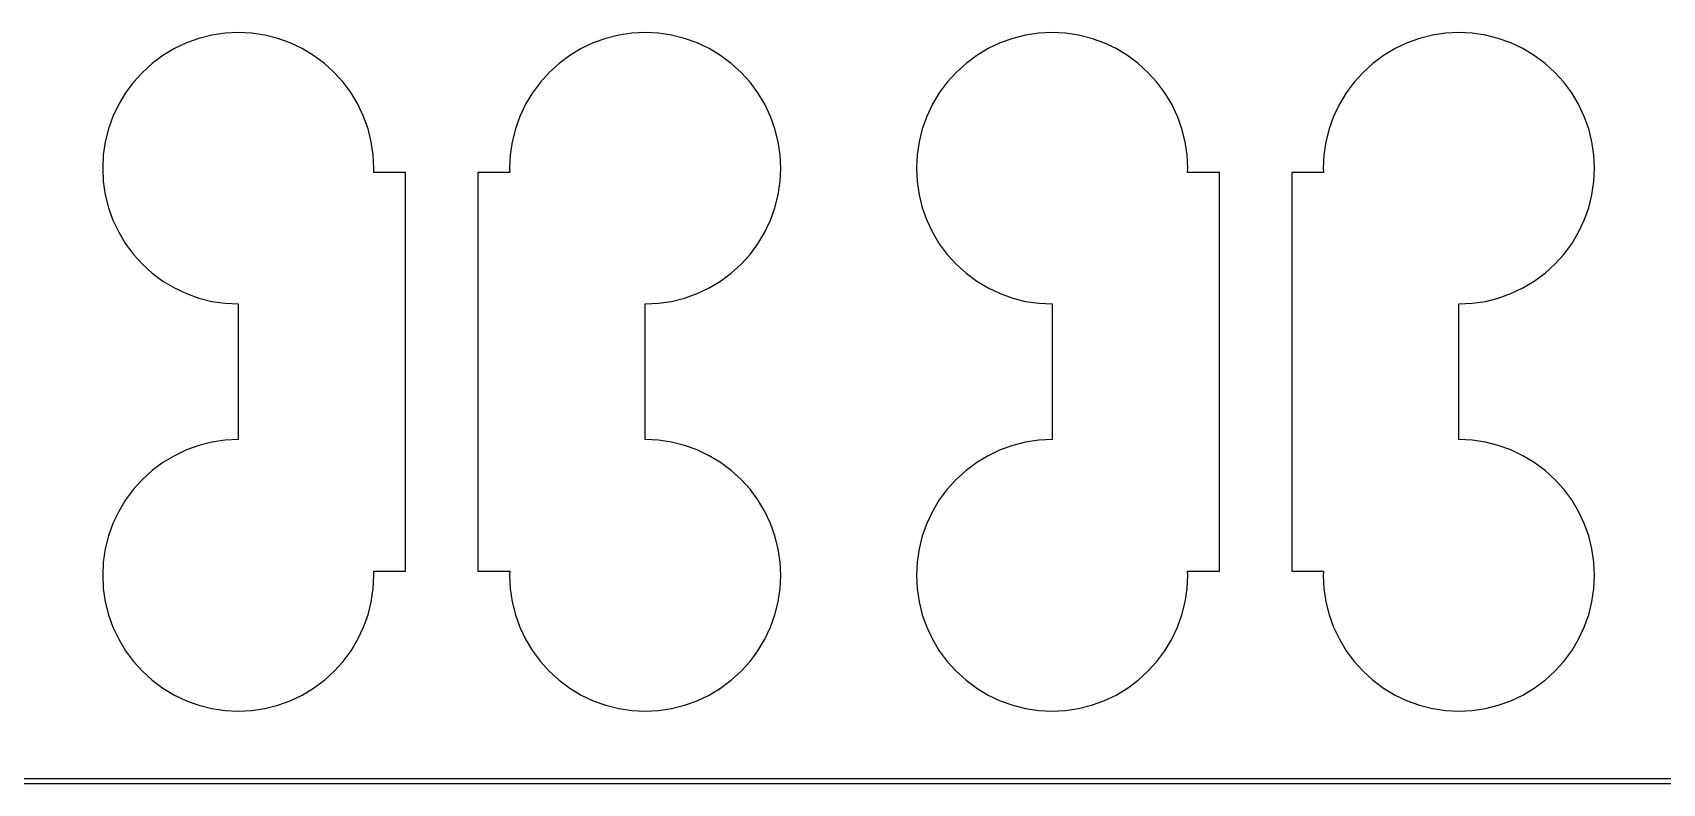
# Model space of a CAD drawing. Extents: x 0 to 72, y 0 to 108.
# Drawn here: x 17.98 to 36, y -0.05 to 8.25 of the extents above; entities that cross this region are included whole.
import ezdxf

# ---------------------------------------------------------------- set-up
doc = ezdxf.new("R2010")
doc.units = 0

msp = doc.modelspace()

# ---------------------------------------------------------------- linework, layer by layer
for p, q in [((19.676, 8.13582), (19.5429, 8.07288)), ((19.8146, 8.18541), (19.676, 8.13582)), ((19.9574, 8.22118), (19.8146, 8.18541)), ((20.103, 8.24277), (19.9574, 8.22118)), ((20.25, 8.25), (20.103, 8.24277)), ((20.397, 8.24277), (20.25, 8.25)), ((20.5426, 8.22118), (20.397, 8.24277)), ((20.6854, 8.18541), (20.5426, 8.22118)), ((20.824, 8.13582), (20.6854, 8.18541)), ((20.9571, 8.07288), (20.824, 8.13582)), ((24.176, 8.13582), (24.0429, 8.07288)), ((24.3146, 8.18541), (24.176, 8.13582)), ((24.4574, 8.22118), (24.3146, 8.18541)), ((24.603, 8.24277), (24.4574, 8.22118)), ((24.75, 8.25), (24.603, 8.24277)), ((24.897, 8.24277), (24.75, 8.25)), ((25.0426, 8.22118), (24.897, 8.24277)), ((25.1854, 8.18541), (25.0426, 8.22118)), ((25.324, 8.13582), (25.1854, 8.18541)), ((25.4571, 8.07288), (25.324, 8.13582)), ((28.676, 8.13582), (28.5429, 8.07288)), ((28.8146, 8.18541), (28.676, 8.13582)), ((28.9574, 8.22118), (28.8146, 8.18541)), ((29.103, 8.24277), (28.9574, 8.22118)), ((29.25, 8.25), (29.103, 8.24277)), ((29.397, 8.24277), (29.25, 8.25)), ((29.5426, 8.22118), (29.397, 8.24277)), ((29.6854, 8.18541), (29.5426, 8.22118)), ((29.824, 8.13582), (29.6854, 8.18541)), ((29.9571, 8.07288), (29.824, 8.13582)), ((33.176, 8.13582), (33.0429, 8.07288)), ((33.3146, 8.18541), (33.176, 8.13582)), ((33.4574, 8.22118), (33.3146, 8.18541)), ((33.603, 8.24277), (33.4574, 8.22118)), ((33.75, 8.25), (33.603, 8.24277)), ((33.897, 8.24277), (33.75, 8.25)), ((34.0426, 8.22118), (33.897, 8.24277)), ((34.1854, 8.18541), (34.0426, 8.22118)), ((34.324, 8.13582), (34.1854, 8.18541)), ((34.4571, 8.07288), (34.324, 8.13582)), ((19.4167, 7.99719), (19.2984, 7.90952)), ((19.5429, 8.07288), (19.4167, 7.99719)), ((21.0834, 7.99719), (20.9571, 8.07288)), ((21.2016, 7.90952), (21.0834, 7.99719)), ((23.9166, 7.99719), (23.7984, 7.90952)), ((24.0429, 8.07288), (23.9166, 7.99719)), ((25.5833, 7.99719), (25.4571, 8.07288)), ((25.7016, 7.90952), (25.5833, 7.99719)), ((28.4167, 7.99719), (28.2984, 7.90952)), ((28.5429, 8.07288), (28.4167, 7.99719)), ((30.0834, 7.99719), (29.9571, 8.07288)), ((30.2016, 7.90952), (30.0834, 7.99719)), ((32.9166, 7.99719), (32.7984, 7.90952)), ((33.0429, 8.07288), (32.9166, 7.99719)), ((34.5833, 7.99719), (34.4571, 8.07288)), ((34.7016, 7.90952), (34.5833, 7.99719)), ((19.1893, 7.81065), (19.0905, 7.70158)), ((19.2984, 7.90952), (19.1893, 7.81065)), ((21.3107, 7.81065), (21.2016, 7.90952)), ((21.4095, 7.70158), (21.3107, 7.81065)), ((23.6893, 7.81065), (23.5905, 7.70158)), ((23.7984, 7.90952), (23.6893, 7.81065)), ((25.8107, 7.81065), (25.7016, 7.90952)), ((25.9095, 7.70158), (25.8107, 7.81065)), ((28.1893, 7.81065), (28.0905, 7.70158)), ((28.2984, 7.90952), (28.1893, 7.81065)), ((30.3107, 7.81065), (30.2016, 7.90952)), ((30.4095, 7.70158), (30.3107, 7.81065)), ((32.6893, 7.81065), (32.5905, 7.70158)), ((32.7984, 7.90952), (32.6893, 7.81065)), ((34.8107, 7.81065), (34.7016, 7.90952)), ((34.9095, 7.70158), (34.8107, 7.81065)), ((19.0028, 7.58334), (18.9271, 7.45709)), ((19.0905, 7.70158), (19.0028, 7.58334)), ((21.4972, 7.58334), (21.4095, 7.70158)), ((21.5729, 7.45709), (21.4972, 7.58334)), ((23.5028, 7.58334), (23.4271, 7.45709)), ((23.5905, 7.70158), (23.5028, 7.58334)), ((25.9972, 7.58334), (25.9095, 7.70158)), ((26.0729, 7.45709), (25.9972, 7.58334)), ((28.0028, 7.58334), (27.9271, 7.45709)), ((28.0905, 7.70158), (28.0028, 7.58334)), ((30.4972, 7.58334), (30.4095, 7.70158)), ((30.5729, 7.45709), (30.4972, 7.58334)), ((32.5028, 7.58334), (32.4271, 7.45709)), ((32.5905, 7.70158), (32.5028, 7.58334)), ((34.9972, 7.58334), (34.9095, 7.70158)), ((35.0729, 7.45709), (34.9972, 7.58334)), ((18.9271, 7.45709), (18.8642, 7.32402)), ((21.6358, 7.32402), (21.5729, 7.45709)), ((23.4271, 7.45709), (23.3642, 7.32402)), ((26.1358, 7.32402), (26.0729, 7.45709)), ((27.9271, 7.45709), (27.8642, 7.32402)), ((30.6358, 7.32402), (30.5729, 7.45709)), ((32.4271, 7.45709), (32.3642, 7.32402)), ((35.1358, 7.32402), (35.0729, 7.45709)), ((18.8642, 7.32402), (18.8146, 7.18542)), ((21.6854, 7.18542), (21.6358, 7.32402)), ((23.3642, 7.32402), (23.3146, 7.18542)), ((26.1854, 7.18542), (26.1358, 7.32402)), ((27.8642, 7.32402), (27.8146, 7.18542)), ((30.6854, 7.18542), (30.6358, 7.32402)), ((32.3642, 7.32402), (32.3146, 7.18542)), ((35.1854, 7.18542), (35.1358, 7.32402)), ((18.7788, 7.04263), (18.7572, 6.89702)), ((18.8146, 7.18542), (18.7788, 7.04263)), ((21.7212, 7.04263), (21.6854, 7.18542)), ((21.7428, 6.89702), (21.7212, 7.04263)), ((23.2788, 7.04263), (23.2572, 6.89702)), ((23.3146, 7.18542), (23.2788, 7.04263)), ((26.2212, 7.04263), (26.1854, 7.18542)), ((26.2428, 6.89702), (26.2212, 7.04263)), ((27.7788, 7.04263), (27.7572, 6.89702)), ((27.8146, 7.18542), (27.7788, 7.04263)), ((30.7212, 7.04263), (30.6854, 7.18542)), ((30.7428, 6.89702), (30.7212, 7.04263)), ((32.2788, 7.04263), (32.2572, 6.89702)), ((32.3146, 7.18542), (32.2788, 7.04263)), ((35.2212, 7.04263), (35.1854, 7.18542)), ((35.2428, 6.89702), (35.2212, 7.04263)), ((18.7572, 6.89702), (18.75, 6.75)), ((21.75, 6.75), (21.7428, 6.89702)), ((23.2572, 6.89702), (23.25, 6.75)), ((26.25, 6.75), (26.2428, 6.89702)), ((27.7572, 6.89702), (27.75, 6.75)), ((30.75, 6.75), (30.7428, 6.89702)), ((32.2572, 6.89702), (32.25, 6.75)), ((35.25, 6.75), (35.2428, 6.89702)), ((18.75, 6.75), (18.7572, 6.60297)), ((21.7478, 6.70499), (21.75, 6.75)), ((22.1, 6.70499), (21.7478, 6.70499)), ((22.1, 2.29501), (22.1, 6.70499)), ((23.2522, 6.70499), (22.9, 6.70499)), ((22.9, 6.70499), (22.9, 2.29501)), ((23.25, 6.75), (23.2522, 6.70499)), ((26.2428, 6.60297), (26.25, 6.75)), ((27.75, 6.75), (27.7572, 6.60297)), ((30.7478, 6.70499), (30.75, 6.75)), ((31.1, 6.70499), (30.7478, 6.70499)), ((31.1, 2.29501), (31.1, 6.70499)), ((32.2522, 6.70499), (31.9, 6.70499)), ((31.9, 6.70499), (31.9, 2.29501)), ((32.25, 6.75), (32.2522, 6.70499)), ((35.2428, 6.60297), (35.25, 6.75)), ((18.7572, 6.60297), (18.7788, 6.45735)), ((26.2212, 6.45735), (26.2428, 6.60297)), ((27.7572, 6.60297), (27.7788, 6.45735)), ((35.2212, 6.45735), (35.2428, 6.60297)), ((18.7788, 6.45735), (18.8146, 6.31456)), ((18.8146, 6.31456), (18.8642, 6.17596)), ((26.1358, 6.17596), (26.1854, 6.31456)), ((26.1854, 6.31456), (26.2212, 6.45735)), ((27.7788, 6.45735), (27.8146, 6.31456)), ((27.8146, 6.31456), (27.8642, 6.17596)), ((35.1358, 6.17596), (35.1854, 6.31456)), ((35.1854, 6.31456), (35.2212, 6.45735)), ((18.8642, 6.17596), (18.9271, 6.04289)), ((26.0729, 6.04289), (26.1358, 6.17596)), ((27.8642, 6.17596), (27.9271, 6.04289)), ((35.0729, 6.04289), (35.1358, 6.17596)), ((18.9271, 6.04289), (19.0028, 5.91664)), ((25.9972, 5.91664), (26.0729, 6.04289)), ((27.9271, 6.04289), (28.0028, 5.91664)), ((34.9972, 5.91664), (35.0729, 6.04289)), ((19.0028, 5.91664), (19.0905, 5.7984)), ((19.0905, 5.7984), (19.1893, 5.68933)), ((25.8107, 5.68933), (25.9095, 5.7984)), ((25.9095, 5.7984), (25.9972, 5.91664)), ((28.0028, 5.91664), (28.0905, 5.7984)), ((28.0905, 5.7984), (28.1893, 5.68933)), ((34.8107, 5.68933), (34.9095, 5.7984)), ((34.9095, 5.7984), (34.9972, 5.91664)), ((19.1893, 5.68933), (19.2984, 5.59047)), ((19.2984, 5.59047), (19.4167, 5.50279)), ((25.5833, 5.50279), (25.7016, 5.59047)), ((25.7016, 5.59047), (25.8107, 5.68933)), ((28.1893, 5.68933), (28.2984, 5.59047)), ((28.2984, 5.59047), (28.4167, 5.50279)), ((34.5833, 5.50279), (34.7016, 5.59047)), ((34.7016, 5.59047), (34.8107, 5.68933)), ((19.4167, 5.50279), (19.5429, 5.42711)), ((19.5429, 5.42711), (19.676, 5.36417)), ((25.324, 5.36417), (25.4571, 5.42711)), ((25.4571, 5.42711), (25.5833, 5.50279)), ((28.4167, 5.50279), (28.5429, 5.42711)), ((28.5429, 5.42711), (28.676, 5.36417)), ((34.324, 5.36417), (34.4571, 5.42711)), ((34.4571, 5.42711), (34.5833, 5.50279)), ((19.676, 5.36417), (19.8146, 5.31458)), ((19.8146, 5.31458), (19.9574, 5.27881)), ((19.9574, 5.27881), (20.103, 5.25722)), ((20.103, 5.25722), (20.25, 5.25)), ((20.25, 5.25), (20.25, 3.75)), ((24.75, 5.25), (24.897, 5.25722)), ((24.75, 3.75), (24.75, 5.25)), ((24.897, 5.25722), (25.0426, 5.27881)), ((25.0426, 5.27881), (25.1854, 5.31458)), ((25.1854, 5.31458), (25.324, 5.36417)), ((28.676, 5.36417), (28.8146, 5.31458)), ((28.8146, 5.31458), (28.9574, 5.27881)), ((28.9574, 5.27881), (29.103, 5.25722)), ((29.103, 5.25722), (29.25, 5.25)), ((29.25, 5.25), (29.25, 3.75)), ((33.75, 5.25), (33.897, 5.25722)), ((33.75, 3.75), (33.75, 5.25)), ((33.897, 5.25722), (34.0426, 5.27881)), ((34.0426, 5.27881), (34.1854, 5.31458)), ((34.1854, 5.31458), (34.324, 5.36417)), ((19.676, 3.63583), (19.5429, 3.57289)), ((19.8146, 3.68542), (19.676, 3.63583)), ((19.9574, 3.72119), (19.8146, 3.68542)), ((20.103, 3.74278), (19.9574, 3.72119)), ((20.25, 3.75), (20.103, 3.74278)), ((24.897, 3.74278), (24.75, 3.75)), ((25.0426, 3.72119), (24.897, 3.74278)), ((25.1854, 3.68542), (25.0426, 3.72119)), ((25.324, 3.63583), (25.1854, 3.68542)), ((25.4571, 3.57289), (25.324, 3.63583)), ((28.676, 3.63583), (28.5429, 3.57289)), ((28.8146, 3.68542), (28.676, 3.63583)), ((28.9574, 3.72119), (28.8146, 3.68542)), ((29.103, 3.74278), (28.9574, 3.72119)), ((29.25, 3.75), (29.103, 3.74278)), ((33.897, 3.74278), (33.75, 3.75)), ((34.0426, 3.72119), (33.897, 3.74278)), ((34.1854, 3.68542), (34.0426, 3.72119)), ((34.324, 3.63583), (34.1854, 3.68542)), ((34.4571, 3.57289), (34.324, 3.63583)), ((19.4167, 3.49721), (19.2984, 3.40953)), ((19.5429, 3.57289), (19.4167, 3.49721)), ((25.5833, 3.49721), (25.4571, 3.57289)), ((25.7016, 3.40953), (25.5833, 3.49721)), ((28.4167, 3.49721), (28.2984, 3.40953)), ((28.5429, 3.57289), (28.4167, 3.49721)), ((34.5833, 3.49721), (34.4571, 3.57289)), ((34.7016, 3.40953), (34.5833, 3.49721)), ((19.1893, 3.31067), (19.0905, 3.2016)), ((19.2984, 3.40953), (19.1893, 3.31067)), ((25.8107, 3.31067), (25.7016, 3.40953)), ((25.9095, 3.2016), (25.8107, 3.31067)), ((28.1893, 3.31067), (28.0905, 3.2016)), ((28.2984, 3.40953), (28.1893, 3.31067)), ((34.8107, 3.31067), (34.7016, 3.40953)), ((34.9095, 3.2016), (34.8107, 3.31067)), ((19.0028, 3.08336), (18.9271, 2.95711)), ((19.0905, 3.2016), (19.0028, 3.08336)), ((25.9972, 3.08336), (25.9095, 3.2016)), ((26.0729, 2.95711), (25.9972, 3.08336)), ((28.0028, 3.08336), (27.9271, 2.95711)), ((28.0905, 3.2016), (28.0028, 3.08336)), ((34.9972, 3.08336), (34.9095, 3.2016)), ((35.0729, 2.95711), (34.9972, 3.08336)), ((18.9271, 2.95711), (18.8642, 2.82404)), ((26.1358, 2.82404), (26.0729, 2.95711)), ((27.9271, 2.95711), (27.8642, 2.82404)), ((35.1358, 2.82404), (35.0729, 2.95711)), ((18.8642, 2.82404), (18.8146, 2.68544)), ((26.1854, 2.68544), (26.1358, 2.82404)), ((27.8642, 2.82404), (27.8146, 2.68544)), ((35.1854, 2.68544), (35.1358, 2.82404)), ((18.7788, 2.54265), (18.7572, 2.39703)), ((18.8146, 2.68544), (18.7788, 2.54265)), ((26.2212, 2.54265), (26.1854, 2.68544)), ((26.2428, 2.39703), (26.2212, 2.54265)), ((27.7788, 2.54265), (27.7572, 2.39703)), ((27.8146, 2.68544), (27.7788, 2.54265)), ((35.2212, 2.54265), (35.1854, 2.68544)), ((35.2428, 2.39703), (35.2212, 2.54265)), ((18.7572, 2.39703), (18.75, 2.25)), ((26.25, 2.25), (26.2428, 2.39703)), ((27.7572, 2.39703), (27.75, 2.25)), ((35.25, 2.25), (35.2428, 2.39703)), ((18.75, 2.25), (18.7572, 2.10298)), ((21.7428, 2.10298), (21.75, 2.25)), ((21.75, 2.25), (21.7478, 2.29501)), ((21.7478, 2.29501), (22.1, 2.29501)), ((22.9, 2.29501), (23.2522, 2.29501)), ((23.2522, 2.29501), (23.25, 2.25)), ((23.25, 2.25), (23.2572, 2.10298)), ((26.2428, 2.10298), (26.25, 2.25)), ((27.75, 2.25), (27.7572, 2.10298)), ((30.7428, 2.10298), (30.75, 2.25)), ((30.75, 2.25), (30.7478, 2.29501)), ((30.7478, 2.29501), (31.1, 2.29501)), ((31.9, 2.29501), (32.2522, 2.29501)), ((32.2522, 2.29501), (32.25, 2.25)), ((32.25, 2.25), (32.2572, 2.10298)), ((35.2428, 2.10298), (35.25, 2.25)), ((18.7572, 2.10298), (18.7788, 1.95737)), ((21.7212, 1.95737), (21.7428, 2.10298)), ((23.2572, 2.10298), (23.2788, 1.95737)), ((26.2212, 1.95737), (26.2428, 2.10298)), ((27.7572, 2.10298), (27.7788, 1.95737)), ((30.7212, 1.95737), (30.7428, 2.10298)), ((32.2572, 2.10298), (32.2788, 1.95737)), ((35.2212, 1.95737), (35.2428, 2.10298)), ((18.7788, 1.95737), (18.8146, 1.81458)), ((18.8146, 1.81458), (18.8642, 1.67598)), ((21.6358, 1.67598), (21.6854, 1.81458)), ((21.6854, 1.81458), (21.7212, 1.95737)), ((23.2788, 1.95737), (23.3146, 1.81458)), ((23.3146, 1.81458), (23.3642, 1.67598)), ((26.1358, 1.67598), (26.1854, 1.81458)), ((26.1854, 1.81458), (26.2212, 1.95737)), ((27.7788, 1.95737), (27.8146, 1.81458)), ((27.8146, 1.81458), (27.8642, 1.67598)), ((30.6358, 1.67598), (30.6854, 1.81458)), ((30.6854, 1.81458), (30.7212, 1.95737)), ((32.2788, 1.95737), (32.3146, 1.81458)), ((32.3146, 1.81458), (32.3642, 1.67598)), ((35.1358, 1.67598), (35.1854, 1.81458)), ((35.1854, 1.81458), (35.2212, 1.95737)), ((18.8642, 1.67598), (18.9271, 1.54291)), ((21.5729, 1.54291), (21.6358, 1.67598)), ((23.3642, 1.67598), (23.4271, 1.54291)), ((26.0729, 1.54291), (26.1358, 1.67598)), ((27.8642, 1.67598), (27.9271, 1.54291)), ((30.5729, 1.54291), (30.6358, 1.67598)), ((32.3642, 1.67598), (32.4271, 1.54291)), ((35.0729, 1.54291), (35.1358, 1.67598)), ((18.9271, 1.54291), (19.0028, 1.41666)), ((21.4972, 1.41666), (21.5729, 1.54291)), ((23.4271, 1.54291), (23.5028, 1.41666)), ((25.9972, 1.41666), (26.0729, 1.54291)), ((27.9271, 1.54291), (28.0028, 1.41666)), ((30.4972, 1.41666), (30.5729, 1.54291)), ((32.4271, 1.54291), (32.5028, 1.41666)), ((34.9972, 1.41666), (35.0729, 1.54291)), ((19.0028, 1.41666), (19.0905, 1.29842)), ((19.0905, 1.29842), (19.1893, 1.18935)), ((21.3107, 1.18935), (21.4095, 1.29842)), ((21.4095, 1.29842), (21.4972, 1.41666)), ((23.5028, 1.41666), (23.5905, 1.29842)), ((23.5905, 1.29842), (23.6893, 1.18935)), ((25.8107, 1.18935), (25.9095, 1.29842)), ((25.9095, 1.29842), (25.9972, 1.41666)), ((28.0028, 1.41666), (28.0905, 1.29842)), ((28.0905, 1.29842), (28.1893, 1.18935)), ((30.3107, 1.18935), (30.4095, 1.29842)), ((30.4095, 1.29842), (30.4972, 1.41666)), ((32.5028, 1.41666), (32.5905, 1.29842)), ((32.5905, 1.29842), (32.6893, 1.18935)), ((34.8107, 1.18935), (34.9095, 1.29842)), ((34.9095, 1.29842), (34.9972, 1.41666)), ((19.1893, 1.18935), (19.2984, 1.09048)), ((19.2984, 1.09048), (19.4167, 1.00281)), ((21.0834, 1.00281), (21.2016, 1.09048)), ((21.2016, 1.09048), (21.3107, 1.18935)), ((23.6893, 1.18935), (23.7984, 1.09048)), ((23.7984, 1.09048), (23.9166, 1.00281)), ((25.5833, 1.00281), (25.7016, 1.09048)), ((25.7016, 1.09048), (25.8107, 1.18935)), ((28.1893, 1.18935), (28.2984, 1.09048)), ((28.2984, 1.09048), (28.4167, 1.00281)), ((30.0834, 1.00281), (30.2016, 1.09048)), ((30.2016, 1.09048), (30.3107, 1.18935)), ((32.6893, 1.18935), (32.7984, 1.09048)), ((32.7984, 1.09048), (32.9166, 1.00281)), ((34.5833, 1.00281), (34.7016, 1.09048)), ((34.7016, 1.09048), (34.8107, 1.18935)), ((19.4167, 1.00281), (19.5429, 0.92712)), ((19.5429, 0.92712), (19.676, 0.86418)), ((20.824, 0.86418), (20.9571, 0.92712)), ((20.9571, 0.92712), (21.0834, 1.00281)), ((23.9166, 1.00281), (24.0429, 0.92712)), ((24.0429, 0.92712), (24.176, 0.86418)), ((25.324, 0.86418), (25.4571, 0.92712)), ((25.4571, 0.92712), (25.5833, 1.00281)), ((28.4167, 1.00281), (28.5429, 0.92712)), ((28.5429, 0.92712), (28.676, 0.86418)), ((29.824, 0.86418), (29.9571, 0.92712)), ((29.9571, 0.92712), (30.0834, 1.00281)), ((32.9166, 1.00281), (33.0429, 0.92712)), ((33.0429, 0.92712), (33.176, 0.86418)), ((34.324, 0.86418), (34.4571, 0.92712)), ((34.4571, 0.92712), (34.5833, 1.00281)), ((19.676, 0.86418), (19.8146, 0.81459)), ((19.8146, 0.81459), (19.9574, 0.77882)), ((19.9574, 0.77882), (20.103, 0.75723)), ((20.103, 0.75723), (20.25, 0.75)), ((20.25, 0.75), (20.397, 0.75723)), ((20.397, 0.75723), (20.5426, 0.77882)), ((20.5426, 0.77882), (20.6854, 0.81459)), ((20.6854, 0.81459), (20.824, 0.86418)), ((24.176, 0.86418), (24.3146, 0.81459)), ((24.3146, 0.81459), (24.4574, 0.77882)), ((24.4574, 0.77882), (24.603, 0.75723)), ((24.603, 0.75723), (24.75, 0.75)), ((24.75, 0.75), (24.897, 0.75723)), ((24.897, 0.75723), (25.0426, 0.77882)), ((25.0426, 0.77882), (25.1854, 0.81459)), ((25.1854, 0.81459), (25.324, 0.86418)), ((28.676, 0.86418), (28.8146, 0.81459)), ((28.8146, 0.81459), (28.9574, 0.77882)), ((28.9574, 0.77882), (29.103, 0.75723)), ((29.103, 0.75723), (29.25, 0.75)), ((29.25, 0.75), (29.397, 0.75723)), ((29.397, 0.75723), (29.5426, 0.77882)), ((29.5426, 0.77882), (29.6854, 0.81459)), ((29.6854, 0.81459), (29.824, 0.86418)), ((33.176, 0.86418), (33.3146, 0.81459)), ((33.3146, 0.81459), (33.4574, 0.77882)), ((33.4574, 0.77882), (33.603, 0.75723)), ((33.603, 0.75723), (33.75, 0.75)), ((33.75, 0.75), (33.897, 0.75723)), ((33.897, 0.75723), (34.0426, 0.77882)), ((34.0426, 0.77882), (34.1854, 0.81459)), ((34.1854, 0.81459), (34.324, 0.86418)), ((72, 0), (0, 0)), ((-0.04999, -0.04999), (72.05, -0.04999))]:
    msp.add_line(p, q)

doc.saveas('drawing.dxf')
